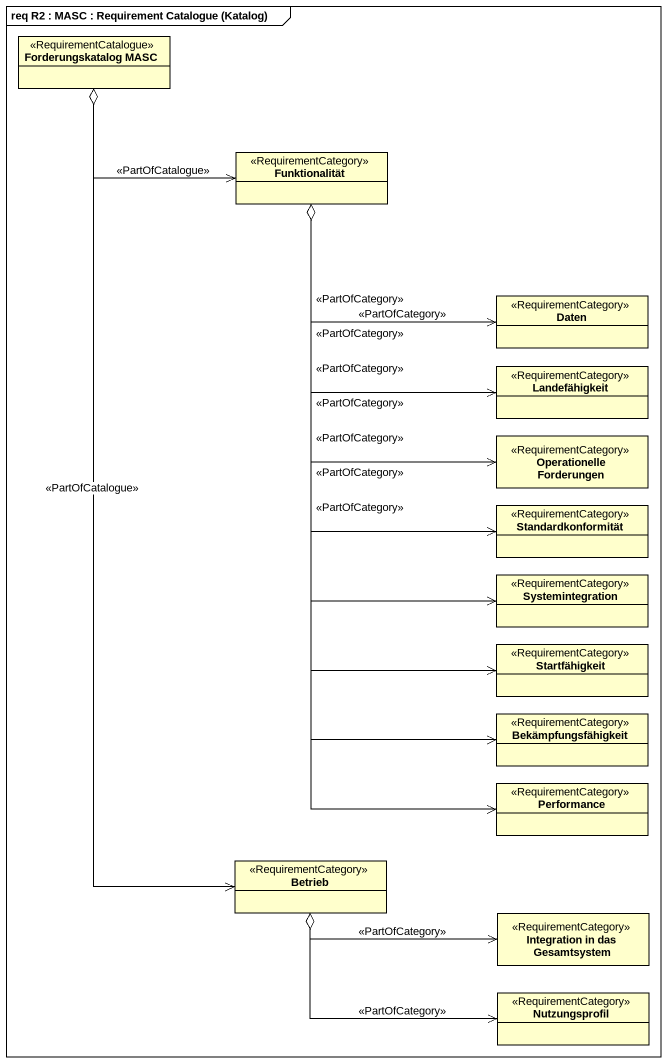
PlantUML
@startuml
mainframe req R2 : MASC : Requirement Catalogue (Katalog)
hide circle
hide empty members
class "Forderungskatalog MASC" as Forderungskatalog_MASC <<RequirementCatalogue>>
class Funktionalität <<RequirementCategory>>
class Daten <<RequirementCategory>>
class Landefähigkeit <<RequirementCategory>>
class "Operationelle Forderungen" as Operationelle_Forderungen <<RequirementCategory>>
class Standardkonformität <<RequirementCategory>>
class Systemintegration <<RequirementCategory>>
class Startfähigkeit <<RequirementCategory>>
class Bekämpfungsfähigkeit <<RequirementCategory>>
class Performance <<RequirementCategory>>
class Betrieb <<RequirementCategory>>
class "Integration in das Gesamtsystem" as Integration_in_das <<RequirementCategory>>
class Nutzungsprofil <<RequirementCategory>>
Funktionalität <-left-o Forderungskatalog_MASC : <<PartOfCatalogue>>
Daten <-left-o Funktionalität : <<PartOfCategory>>
Landefähigkeit <-up-o Funktionalität : <<PartOfCategory>>
Operationelle_Forderungen <-up-o Funktionalität : <<PartOfCategory>>
Standardkonformität <-up-o Funktionalität : <<PartOfCategory>>
Systemintegration <-up-o Funktionalität : <<PartOfCategory>>
Startfähigkeit <-up-o Funktionalität : <<PartOfCategory>>
Bekämpfungsfähigkeit <-up-o Funktionalität : <<PartOfCategory>>
Performance <-up-o Funktionalität : <<PartOfCategory>>
Betrieb <-up-o Forderungskatalog_MASC : <<PartOfCatalogue>>
Integration_in_das <-left-o Betrieb : <<PartOfCategory>>
Nutzungsprofil <-left-o Betrieb : <<PartOfCategory>>
@enduml
